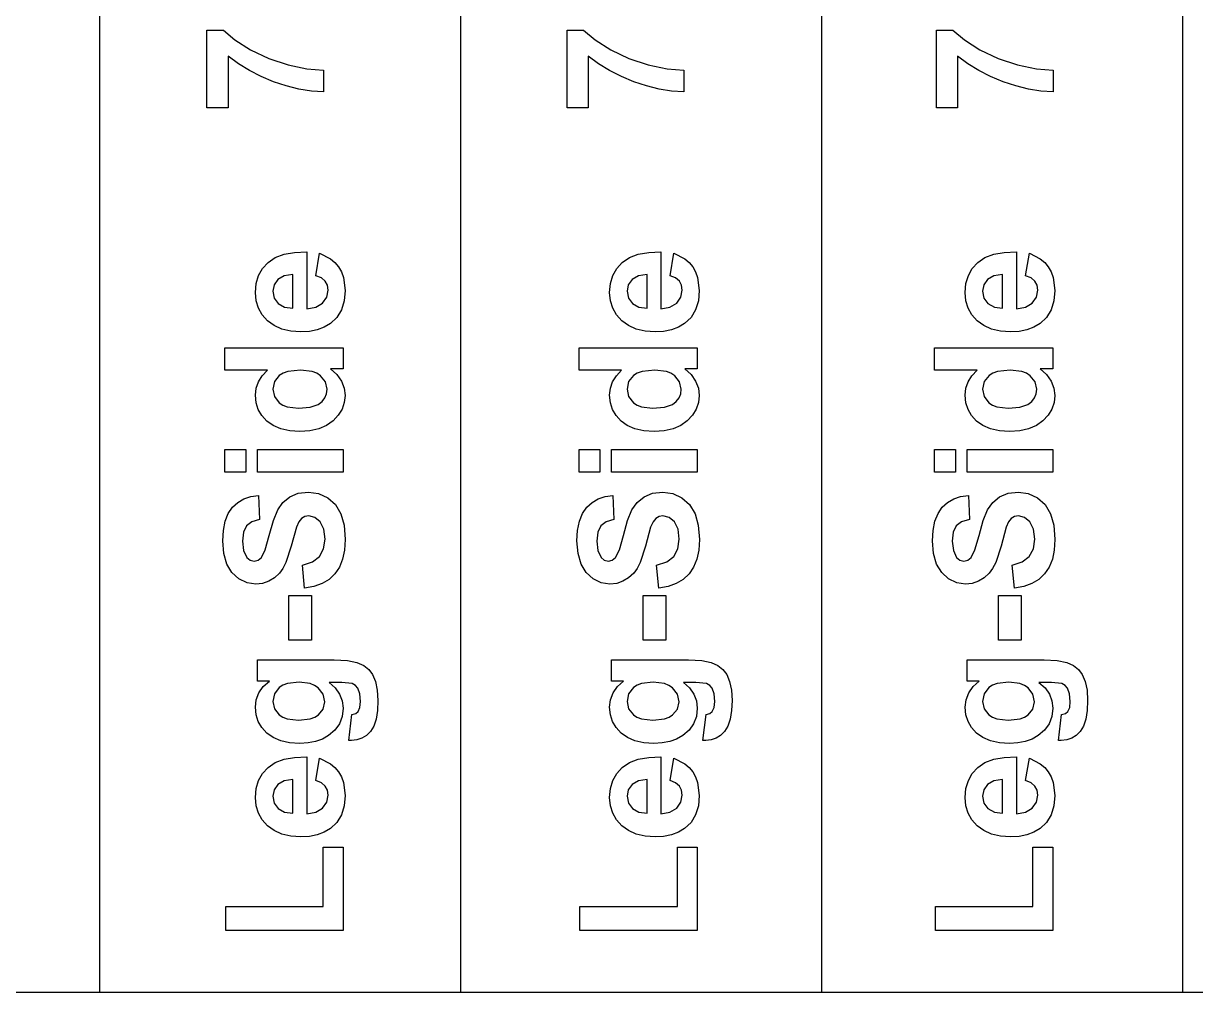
# Model space of a CAD drawing. Header units: metres. Extents: x 298 to 6408, y -126 to 1371.
# Drawn here: x 5023 to 5412.7, y -4.7 to 317.5 of the extents above; entities that cross this region are included whole.
import ezdxf

# ---------------------------------------------------------------- set-up
doc = ezdxf.new("R2010")
doc.units = ezdxf.units.M

msp = doc.modelspace()

# ---------------------------------------------------------------- linework, layer by layer
at = {"layer": '734mm x 120mm'}
for p, q in [((5084.05, 289.43), (5084.05, 315.21)), ((5084.05, 315.21), (5089.52, 315.21)), ((5089.52, 315.21), (5093.35, 311.99)), ((5093.35, 311.99), (5098.54, 308.72)), ((5203.78, 289.43), (5203.78, 315.21)), ((5203.78, 315.21), (5209.25, 315.21)), ((5209.25, 315.21), (5213.08, 311.99)), ((5213.08, 311.99), (5218.27, 308.72)), ((5326.54, 289.43), (5326.54, 315.21)), ((5326.54, 315.21), (5332.01, 315.21)), ((5332.01, 315.21), (5335.84, 311.99)), ((5335.84, 311.99), (5341.03, 308.72)), ((5098.54, 308.72), (5104.6, 305.81)), ((5218.27, 308.72), (5224.33, 305.81)), ((5341.03, 308.72), (5347.09, 305.81)), ((5094.51, 304.05), (5091.05, 306.57)), ((5091.05, 306.57), (5091.05, 289.43)), ((5098.18, 301.79), (5094.51, 304.05)), ((5104.6, 305.81), (5111.03, 303.69)), ((5214.24, 304.05), (5210.78, 306.57)), ((5210.78, 306.57), (5210.78, 289.43)), ((5217.91, 301.79), (5214.24, 304.05)), ((5224.33, 305.81), (5230.76, 303.69)), ((5337, 304.05), (5333.54, 306.57)), ((5333.54, 306.57), (5333.54, 289.43)), ((5340.67, 301.79), (5337, 304.05)), ((5347.09, 305.81), (5353.52, 303.69)), ((5102.08, 299.8), (5098.18, 301.79)), ((5111.03, 303.69), (5117.29, 302.4)), ((5117.29, 302.4), (5122.84, 301.98)), ((5122.84, 301.98), (5122.84, 294.71)), ((5221.81, 299.8), (5217.91, 301.79)), ((5230.76, 303.69), (5237.02, 302.4)), ((5237.02, 302.4), (5242.57, 301.98)), ((5242.57, 301.98), (5242.57, 294.71)), ((5344.57, 299.8), (5340.67, 301.79)), ((5353.52, 303.69), (5359.78, 302.4)), ((5359.78, 302.4), (5365.33, 301.98)), ((5365.33, 301.98), (5365.33, 294.71)), ((5106.21, 298.08), (5102.08, 299.8)), ((5110.43, 296.68), (5106.21, 298.08)), ((5114.61, 295.65), (5110.43, 296.68)), ((5225.94, 298.08), (5221.81, 299.8)), ((5230.16, 296.68), (5225.94, 298.08)), ((5234.34, 295.65), (5230.16, 296.68)), ((5348.7, 298.08), (5344.57, 299.8)), ((5352.92, 296.68), (5348.7, 298.08)), ((5357.1, 295.65), (5352.92, 296.68)), ((5118.75, 294.99), (5114.61, 295.65)), ((5122.84, 294.71), (5118.75, 294.99)), ((5238.48, 294.99), (5234.34, 295.65)), ((5242.57, 294.71), (5238.48, 294.99)), ((5361.24, 294.99), (5357.1, 295.65)), ((5365.33, 294.71), (5361.24, 294.99)), ((5091.05, 289.43), (5084.05, 289.43)), ((5210.78, 289.43), (5203.78, 289.43)), ((5333.54, 289.43), (5326.54, 289.43))]:
    msp.add_line(p, q, dxfattribs=at)
at = {"layer": 'Layer0'}
for p, q in [((5048.32, 729.27), (5048.32, -4.73)), ((5168.32, 729.27), (5168.32, -4.73)), ((5288.32, 729.27), (5288.32, -4.73)), ((5408.32, 729.27), (5408.32, -4.73)), ((5048.32, -4.73), (4928.32, -4.73)), ((5168.32, -4.73), (5048.32, -4.73)), ((5288.32, -4.73), (5168.32, -4.73)), ((5408.32, -4.73), (5288.32, -4.73)), ((5528.32, -4.73), (5408.32, -4.73))]:
    msp.add_line(p, q, dxfattribs=at)
at = {"layer": 'Leg-Side'}
for p, q in [((5102.53, 236), (5104.37, 238)), ((5104.37, 238), (5106.75, 239.6)), ((5106.75, 239.6), (5109.68, 240.72)), ((5109.68, 240.72), (5113.18, 241.36)), ((5113.18, 241.36), (5117.23, 241.52)), ((5117.23, 241.52), (5117.23, 222.63)), ((5120.24, 233.6), (5121.5, 241.12)), ((5121.5, 241.12), (5125.14, 239.25)), ((5125.14, 239.25), (5126.59, 238)), ((5126.59, 238), (5127.79, 236.54)), ((5220.28, 236), (5222.12, 238)), ((5222.12, 238), (5224.5, 239.6)), ((5224.5, 239.6), (5227.43, 240.72)), ((5227.43, 240.72), (5230.93, 241.36)), ((5230.93, 241.36), (5234.98, 241.52)), ((5234.98, 241.52), (5234.98, 222.63)), ((5237.99, 233.6), (5239.25, 241.12)), ((5239.25, 241.12), (5242.89, 239.25)), ((5242.89, 239.25), (5244.34, 238)), ((5244.34, 238), (5245.54, 236.54)), ((5338.47, 236), (5340.31, 238)), ((5340.31, 238), (5342.69, 239.6)), ((5342.69, 239.6), (5345.62, 240.72)), ((5345.62, 240.72), (5349.12, 241.36)), ((5349.12, 241.36), (5353.17, 241.52)), ((5353.17, 241.52), (5353.17, 222.63)), ((5356.18, 233.6), (5357.44, 241.12)), ((5357.44, 241.12), (5361.08, 239.25)), ((5361.08, 239.25), (5362.53, 238)), ((5362.53, 238), (5363.73, 236.54)), ((5101.22, 233.66), (5102.53, 236)), ((5112.62, 234.03), (5109.74, 233.57)), ((5112.62, 222.77), (5112.62, 234.03)), ((5127.79, 236.54), (5128.73, 234.88)), ((5128.73, 234.88), (5129.41, 233.02)), ((5218.97, 233.66), (5220.28, 236)), ((5230.37, 234.03), (5227.49, 233.57)), ((5230.37, 222.77), (5230.37, 234.03)), ((5245.54, 236.54), (5246.48, 234.88)), ((5246.48, 234.88), (5247.16, 233.02)), ((5337.16, 233.66), (5338.47, 236)), ((5348.56, 234.03), (5345.68, 233.57)), ((5348.56, 222.77), (5348.56, 234.03)), ((5363.73, 236.54), (5364.67, 234.88)), ((5364.67, 234.88), (5365.35, 233.02)), ((5100.17, 227.97), (5100.43, 230.98)), ((5100.43, 230.98), (5101.22, 233.66)), ((5106.36, 230.56), (5105.94, 228.43)), ((5107.64, 232.34), (5106.36, 230.56)), ((5109.74, 233.57), (5107.64, 232.34)), ((5122.09, 232.84), (5120.24, 233.6)), ((5123.35, 231.78), (5122.09, 232.84)), ((5124.07, 230.43), (5123.35, 231.78)), ((5124.32, 228.8), (5124.07, 230.43)), ((5129.41, 233.02), (5129.95, 228.72)), ((5217.92, 227.97), (5218.18, 230.98)), ((5218.18, 230.98), (5218.97, 233.66)), ((5224.11, 230.56), (5223.69, 228.43)), ((5225.39, 232.34), (5224.11, 230.56)), ((5227.49, 233.57), (5225.39, 232.34)), ((5239.84, 232.84), (5237.99, 233.6)), ((5241.1, 231.78), (5239.84, 232.84)), ((5241.82, 230.43), (5241.1, 231.78)), ((5242.07, 228.8), (5241.82, 230.43)), ((5247.16, 233.02), (5247.7, 228.72)), ((5336.11, 227.97), (5336.37, 230.98)), ((5336.37, 230.98), (5337.16, 233.66)), ((5342.3, 230.56), (5341.88, 228.43)), ((5343.58, 232.34), (5342.3, 230.56)), ((5345.68, 233.57), (5343.58, 232.34)), ((5358.03, 232.84), (5356.18, 233.6)), ((5359.29, 231.78), (5358.03, 232.84)), ((5360.01, 230.43), (5359.29, 231.78)), ((5360.26, 228.8), (5360.01, 230.43)), ((5365.35, 233.02), (5365.89, 228.72)), ((5100.42, 225.26), (5100.17, 227.97)), ((5105.94, 228.43), (5106.39, 226.17)), ((5106.39, 226.17), (5107.74, 224.35)), ((5122.45, 224.46), (5123.85, 226.41)), ((5123.85, 226.41), (5124.32, 228.8)), ((5129.95, 228.72), (5129.65, 225.25)), ((5218.17, 225.26), (5217.92, 227.97)), ((5223.69, 228.43), (5224.14, 226.17)), ((5224.14, 226.17), (5225.49, 224.35)), ((5240.2, 224.46), (5241.6, 226.41)), ((5241.6, 226.41), (5242.07, 228.8)), ((5247.7, 228.72), (5247.4, 225.25)), ((5336.36, 225.26), (5336.11, 227.97)), ((5341.88, 228.43), (5342.33, 226.17)), ((5342.33, 226.17), (5343.68, 224.35)), ((5358.39, 224.46), (5359.79, 226.41)), ((5359.79, 226.41), (5360.26, 228.8)), ((5365.89, 228.72), (5365.59, 225.25)), ((5101.17, 222.8), (5100.42, 225.26)), ((5102.43, 220.58), (5101.17, 222.8)), ((5107.74, 224.35), (5109.86, 223.15)), ((5109.86, 223.15), (5112.62, 222.77)), ((5117.23, 222.63), (5120.21, 223.13)), ((5120.21, 223.13), (5122.45, 224.46)), ((5128.74, 222.26), (5127.22, 219.75)), ((5129.65, 225.25), (5128.74, 222.26)), ((5218.92, 222.8), (5218.17, 225.26)), ((5220.18, 220.58), (5218.92, 222.8)), ((5225.49, 224.35), (5227.61, 223.15)), ((5227.61, 223.15), (5230.37, 222.77)), ((5234.98, 222.63), (5237.96, 223.13)), ((5237.96, 223.13), (5240.2, 224.46)), ((5246.49, 222.26), (5244.97, 219.75)), ((5247.4, 225.25), (5246.49, 222.26)), ((5337.11, 222.8), (5336.36, 225.26)), ((5338.37, 220.58), (5337.11, 222.8)), ((5343.68, 224.35), (5345.8, 223.15)), ((5345.8, 223.15), (5348.56, 222.77)), ((5353.17, 222.63), (5356.15, 223.13)), ((5356.15, 223.13), (5358.39, 224.46)), ((5364.68, 222.26), (5363.16, 219.75)), ((5365.59, 225.25), (5364.68, 222.26)), ((5104.18, 218.61), (5102.43, 220.58)), ((5106.38, 216.99), (5104.18, 218.61)), ((5127.22, 219.75), (5125.09, 217.72)), ((5221.93, 218.61), (5220.18, 220.58)), ((5224.13, 216.99), (5221.93, 218.61)), ((5244.97, 219.75), (5242.84, 217.72)), ((5340.12, 218.61), (5338.37, 220.58)), ((5342.32, 216.99), (5340.12, 218.61)), ((5363.16, 219.75), (5361.03, 217.72)), ((5108.96, 215.83), (5106.38, 216.99)), ((5111.93, 215.14), (5108.96, 215.83)), ((5115.27, 214.91), (5111.93, 215.14)), ((5118.11, 215.08), (5115.27, 214.91)), ((5120.69, 215.61), (5118.11, 215.08)), ((5123.02, 216.49), (5120.69, 215.61)), ((5125.09, 217.72), (5123.02, 216.49)), ((5226.71, 215.83), (5224.13, 216.99)), ((5229.68, 215.14), (5226.71, 215.83)), ((5233.02, 214.91), (5229.68, 215.14)), ((5235.86, 215.08), (5233.02, 214.91)), ((5238.44, 215.61), (5235.86, 215.08)), ((5240.77, 216.49), (5238.44, 215.61)), ((5242.84, 217.72), (5240.77, 216.49)), ((5344.9, 215.83), (5342.32, 216.99)), ((5347.87, 215.14), (5344.9, 215.83)), ((5351.21, 214.91), (5347.87, 215.14)), ((5354.05, 215.08), (5351.21, 214.91)), ((5356.63, 215.61), (5354.05, 215.08)), ((5358.96, 216.49), (5356.63, 215.61)), ((5361.03, 217.72), (5358.96, 216.49)), ((5089.98, 202.14), (5089.98, 209.67)), ((5089.98, 209.67), (5129.31, 209.67)), ((5129.31, 209.67), (5129.31, 202.67)), ((5207.73, 202.14), (5207.73, 209.67)), ((5207.73, 209.67), (5247.06, 209.67)), ((5247.06, 209.67), (5247.06, 202.67)), ((5325.92, 202.14), (5325.92, 209.67)), ((5325.92, 209.67), (5365.25, 209.67)), ((5365.25, 209.67), (5365.25, 202.67)), ((5129.31, 202.67), (5125.12, 202.67)), ((5125.12, 202.67), (5127.25, 200.77)), ((5247.06, 202.67), (5242.87, 202.67)), ((5242.87, 202.67), (5245, 200.77)), ((5365.25, 202.67), (5361.06, 202.67)), ((5361.06, 202.67), (5363.19, 200.77)), ((5104.14, 202.14), (5089.98, 202.14)), ((5101.16, 198.33), (5102.4, 200.31)), ((5102.4, 200.31), (5104.14, 202.14)), ((5108.1, 200.39), (5106.48, 198.37)), ((5109.35, 201.17), (5108.1, 200.39)), ((5110.95, 201.72), (5109.35, 201.17)), ((5115.17, 202.16), (5110.95, 201.72)), ((5119.02, 201.71), (5115.17, 202.16)), ((5120.54, 201.14), (5119.02, 201.71)), ((5121.78, 200.34), (5120.54, 201.14)), ((5123.44, 198.32), (5121.78, 200.34)), ((5127.25, 200.77), (5128.76, 198.55)), ((5221.89, 202.14), (5207.73, 202.14)), ((5218.91, 198.33), (5220.15, 200.31)), ((5220.15, 200.31), (5221.89, 202.14)), ((5225.85, 200.39), (5224.23, 198.37)), ((5227.1, 201.17), (5225.85, 200.39)), ((5228.7, 201.72), (5227.1, 201.17)), ((5232.92, 202.16), (5228.7, 201.72)), ((5236.77, 201.71), (5232.92, 202.16)), ((5238.29, 201.14), (5236.77, 201.71)), ((5239.53, 200.34), (5238.29, 201.14)), ((5241.19, 198.32), (5239.53, 200.34)), ((5245, 200.77), (5246.51, 198.55)), ((5340.08, 202.14), (5325.92, 202.14)), ((5337.1, 198.33), (5338.34, 200.31)), ((5338.34, 200.31), (5340.08, 202.14)), ((5344.04, 200.39), (5342.42, 198.37)), ((5345.29, 201.17), (5344.04, 200.39)), ((5346.89, 201.72), (5345.29, 201.17)), ((5351.11, 202.16), (5346.89, 201.72)), ((5354.96, 201.71), (5351.11, 202.16)), ((5356.48, 201.14), (5354.96, 201.71)), ((5357.72, 200.34), (5356.48, 201.14)), ((5359.38, 198.32), (5357.72, 200.34)), ((5363.19, 200.77), (5364.7, 198.55)), ((5100.17, 193.87), (5100.42, 196.18)), ((5100.42, 196.18), (5101.16, 198.33)), ((5106.48, 198.37), (5105.94, 195.86)), ((5105.94, 195.86), (5106.47, 193.39)), ((5123.99, 195.91), (5123.44, 198.32)), ((5123.81, 194.37), (5123.99, 195.91)), ((5128.76, 198.55), (5129.65, 196.17)), ((5129.65, 196.17), (5129.95, 193.77)), ((5217.92, 193.87), (5218.17, 196.18)), ((5218.17, 196.18), (5218.91, 198.33)), ((5224.23, 198.37), (5223.69, 195.86)), ((5223.69, 195.86), (5224.22, 193.39)), ((5241.74, 195.91), (5241.19, 198.32)), ((5241.56, 194.37), (5241.74, 195.91)), ((5246.51, 198.55), (5247.4, 196.17)), ((5247.4, 196.17), (5247.7, 193.77)), ((5336.11, 193.87), (5336.36, 196.18)), ((5336.36, 196.18), (5337.1, 198.33)), ((5342.42, 198.37), (5341.88, 195.86)), ((5341.88, 195.86), (5342.41, 193.39)), ((5359.93, 195.91), (5359.38, 198.32)), ((5359.75, 194.37), (5359.93, 195.91)), ((5364.7, 198.55), (5365.59, 196.17)), ((5365.59, 196.17), (5365.89, 193.77)), ((5100.41, 191.38), (5100.17, 193.87)), ((5101.11, 189.12), (5100.41, 191.38)), ((5106.47, 193.39), (5108.07, 191.36)), ((5108.07, 191.36), (5109.27, 190.57)), ((5121.04, 190.81), (5122.33, 191.82)), ((5122.33, 191.82), (5123.26, 193)), ((5123.26, 193), (5123.81, 194.37)), ((5129.7, 191.4), (5128.96, 189.21)), ((5129.95, 193.77), (5129.7, 191.4)), ((5218.16, 191.38), (5217.92, 193.87)), ((5218.86, 189.12), (5218.16, 191.38)), ((5224.22, 193.39), (5225.82, 191.36)), ((5225.82, 191.36), (5227.02, 190.57)), ((5238.79, 190.81), (5240.08, 191.82)), ((5240.08, 191.82), (5241.01, 193)), ((5241.01, 193), (5241.56, 194.37)), ((5247.45, 191.4), (5246.71, 189.21)), ((5247.7, 193.77), (5247.45, 191.4)), ((5336.35, 191.38), (5336.11, 193.87)), ((5337.05, 189.12), (5336.35, 191.38)), ((5342.41, 193.39), (5344.01, 191.36)), ((5344.01, 191.36), (5345.21, 190.57)), ((5356.98, 190.81), (5358.27, 191.82)), ((5358.27, 191.82), (5359.2, 193)), ((5359.2, 193), (5359.75, 194.37)), ((5365.64, 191.4), (5364.9, 189.21)), ((5365.89, 193.77), (5365.64, 191.4)), ((5102.29, 187.08), (5101.11, 189.12)), ((5103.94, 185.26), (5102.29, 187.08)), ((5109.27, 190.57), (5110.73, 190.01)), ((5110.73, 190.01), (5114.44, 189.55)), ((5114.44, 189.55), (5118.37, 189.87)), ((5118.37, 189.87), (5121.04, 190.81)), ((5127.72, 187.19), (5125.99, 185.36)), ((5128.96, 189.21), (5127.72, 187.19)), ((5220.04, 187.08), (5218.86, 189.12)), ((5221.69, 185.26), (5220.04, 187.08)), ((5227.02, 190.57), (5228.48, 190.01)), ((5228.48, 190.01), (5232.19, 189.55)), ((5232.19, 189.55), (5236.12, 189.87)), ((5236.12, 189.87), (5238.79, 190.81)), ((5245.47, 187.19), (5243.74, 185.36)), ((5246.71, 189.21), (5245.47, 187.19)), ((5338.23, 187.08), (5337.05, 189.12)), ((5339.88, 185.26), (5338.23, 187.08)), ((5345.21, 190.57), (5346.67, 190.01)), ((5346.67, 190.01), (5350.38, 189.55)), ((5350.38, 189.55), (5354.31, 189.87)), ((5354.31, 189.87), (5356.98, 190.81)), ((5363.66, 187.19), (5361.93, 185.36)), ((5364.9, 189.21), (5363.66, 187.19)), ((5106.04, 183.77), (5103.94, 185.26)), ((5108.58, 182.71), (5106.04, 183.77)), ((5123.82, 183.82), (5121.25, 182.73)), ((5125.99, 185.36), (5123.82, 183.82)), ((5223.79, 183.77), (5221.69, 185.26)), ((5226.33, 182.71), (5223.79, 183.77)), ((5241.57, 183.82), (5239, 182.73)), ((5243.74, 185.36), (5241.57, 183.82)), ((5341.98, 183.77), (5339.88, 185.26)), ((5344.52, 182.71), (5341.98, 183.77)), ((5359.76, 183.82), (5357.19, 182.73)), ((5361.93, 185.36), (5359.76, 183.82)), ((5111.55, 182.07), (5108.58, 182.71)), ((5114.95, 181.85), (5111.55, 182.07)), ((5118.3, 182.07), (5114.95, 181.85)), ((5121.25, 182.73), (5118.3, 182.07)), ((5229.3, 182.07), (5226.33, 182.71)), ((5232.7, 181.85), (5229.3, 182.07)), ((5236.05, 182.07), (5232.7, 181.85)), ((5239, 182.73), (5236.05, 182.07)), ((5347.49, 182.07), (5344.52, 182.71)), ((5350.89, 181.85), (5347.49, 182.07)), ((5354.24, 182.07), (5350.89, 181.85)), ((5357.19, 182.73), (5354.24, 182.07)), ((5089.98, 168.28), (5089.98, 175.82)), ((5089.98, 175.82), (5096.95, 175.82)), ((5096.95, 175.82), (5096.95, 168.28)), ((5100.81, 168.28), (5100.81, 175.82)), ((5100.81, 175.82), (5129.31, 175.82)), ((5129.31, 175.82), (5129.31, 168.28)), ((5207.73, 168.28), (5207.73, 175.82)), ((5207.73, 175.82), (5214.7, 175.82)), ((5214.7, 175.82), (5214.7, 168.28)), ((5218.56, 168.28), (5218.56, 175.82)), ((5218.56, 175.82), (5247.06, 175.82)), ((5247.06, 175.82), (5247.06, 168.28)), ((5325.92, 168.28), (5325.92, 175.82)), ((5325.92, 175.82), (5332.89, 175.82)), ((5332.89, 175.82), (5332.89, 168.28)), ((5336.75, 168.28), (5336.75, 175.82)), ((5336.75, 175.82), (5365.25, 175.82)), ((5365.25, 175.82), (5365.25, 168.28)), ((5096.95, 168.28), (5089.98, 168.28)), ((5129.31, 168.28), (5100.81, 168.28)), ((5214.7, 168.28), (5207.73, 168.28)), ((5247.06, 168.28), (5218.56, 168.28)), ((5332.89, 168.28), (5325.92, 168.28)), ((5365.25, 168.28), (5336.75, 168.28)), ((5096.34, 159.45), (5098.64, 160.21)), ((5098.64, 160.21), (5101.22, 160.53)), ((5101.22, 160.53), (5101.57, 152.59)), ((5109.32, 158.21), (5111.59, 160.08)), ((5111.59, 160.08), (5114.42, 161.26)), ((5114.42, 161.26), (5117.85, 161.65)), ((5117.85, 161.65), (5121.12, 161.18)), ((5121.12, 161.18), (5124.18, 159.78)), ((5124.18, 159.78), (5126.75, 157.51)), ((5214.09, 159.45), (5216.39, 160.21)), ((5216.39, 160.21), (5218.97, 160.53)), ((5218.97, 160.53), (5219.32, 152.59)), ((5227.07, 158.21), (5229.34, 160.08)), ((5229.34, 160.08), (5232.17, 161.26)), ((5232.17, 161.26), (5235.6, 161.65)), ((5235.6, 161.65), (5238.87, 161.18)), ((5238.87, 161.18), (5241.93, 159.78)), ((5241.93, 159.78), (5244.5, 157.51)), ((5332.28, 159.45), (5334.58, 160.21)), ((5334.58, 160.21), (5337.16, 160.53)), ((5337.16, 160.53), (5337.51, 152.59)), ((5345.26, 158.21), (5347.53, 160.08)), ((5347.53, 160.08), (5350.36, 161.26)), ((5350.36, 161.26), (5353.79, 161.65)), ((5353.79, 161.65), (5357.06, 161.18)), ((5357.06, 161.18), (5360.12, 159.78)), ((5360.12, 159.78), (5362.69, 157.51)), ((5091.13, 154.5), (5092.55, 156.6)), ((5092.55, 156.6), (5094.31, 158.25)), ((5094.31, 158.25), (5096.34, 159.45)), ((5107.59, 155.74), (5109.32, 158.21)), ((5126.75, 157.51), (5128.57, 154.46)), ((5208.88, 154.5), (5210.3, 156.6)), ((5210.3, 156.6), (5212.06, 158.25)), ((5212.06, 158.25), (5214.09, 159.45)), ((5225.34, 155.74), (5227.07, 158.21)), ((5244.5, 157.51), (5246.32, 154.46)), ((5327.07, 154.5), (5328.49, 156.6)), ((5328.49, 156.6), (5330.25, 158.25)), ((5330.25, 158.25), (5332.28, 159.45)), ((5343.53, 155.74), (5345.26, 158.21)), ((5362.69, 157.51), (5364.51, 154.46)), ((5090.12, 151.94), (5091.13, 154.5)), ((5101.57, 152.59), (5098.96, 151.78)), ((5104.76, 147.17), (5106.15, 152.21)), ((5106.15, 152.21), (5107.59, 155.74)), ((5115.5, 152.89), (5114.59, 151.77)), ((5116.59, 153.51), (5115.5, 152.89)), ((5117.88, 153.71), (5116.59, 153.51)), ((5119.91, 153.23), (5117.88, 153.71)), ((5121.67, 151.77), (5119.91, 153.23)), ((5128.57, 154.46), (5129.64, 150.61)), ((5207.87, 151.94), (5208.88, 154.5)), ((5219.32, 152.59), (5216.71, 151.78)), ((5222.51, 147.17), (5223.9, 152.21)), ((5223.9, 152.21), (5225.34, 155.74)), ((5233.25, 152.89), (5232.34, 151.77)), ((5234.34, 153.51), (5233.25, 152.89)), ((5235.63, 153.71), (5234.34, 153.51)), ((5237.66, 153.23), (5235.63, 153.71)), ((5239.42, 151.77), (5237.66, 153.23)), ((5246.32, 154.46), (5247.39, 150.61)), ((5326.06, 151.94), (5327.07, 154.5)), ((5337.51, 152.59), (5334.9, 151.78)), ((5340.7, 147.17), (5342.09, 152.21)), ((5342.09, 152.21), (5343.53, 155.74)), ((5351.44, 152.89), (5350.53, 151.77)), ((5352.53, 153.51), (5351.44, 152.89)), ((5353.82, 153.71), (5352.53, 153.51)), ((5355.85, 153.23), (5353.82, 153.71)), ((5357.61, 151.77), (5355.85, 153.23)), ((5364.51, 154.46), (5365.58, 150.61)), ((5089.31, 145.45), (5089.51, 148.92)), ((5089.51, 148.92), (5090.12, 151.94)), ((5096.21, 148.3), (5095.88, 145.37)), ((5097.21, 150.4), (5096.21, 148.3)), ((5098.96, 151.78), (5097.21, 150.4)), ((5113.8, 150.04), (5112.08, 143.68)), ((5114.59, 151.77), (5113.8, 150.04)), ((5122.89, 149.35), (5121.67, 151.77)), ((5123.3, 145.99), (5122.89, 149.35)), ((5129.64, 150.61), (5130, 145.91)), ((5207.06, 145.45), (5207.26, 148.92)), ((5207.26, 148.92), (5207.87, 151.94)), ((5213.96, 148.3), (5213.63, 145.37)), ((5214.96, 150.4), (5213.96, 148.3)), ((5216.71, 151.78), (5214.96, 150.4)), ((5231.55, 150.04), (5229.83, 143.68)), ((5232.34, 151.77), (5231.55, 150.04)), ((5240.64, 149.35), (5239.42, 151.77)), ((5241.05, 145.99), (5240.64, 149.35)), ((5247.39, 150.61), (5247.75, 145.91)), ((5325.25, 145.45), (5325.45, 148.92)), ((5325.45, 148.92), (5326.06, 151.94)), ((5332.15, 148.3), (5331.82, 145.37)), ((5333.15, 150.4), (5332.15, 148.3)), ((5334.9, 151.78), (5333.15, 150.4)), ((5349.74, 150.04), (5348.02, 143.68)), ((5350.53, 151.77), (5349.74, 150.04)), ((5358.83, 149.35), (5357.61, 151.77)), ((5359.24, 145.99), (5358.83, 149.35)), ((5365.58, 150.61), (5365.94, 145.91)), ((5089.65, 141.25), (5089.31, 145.45)), ((5095.88, 145.37), (5096.23, 142.28)), ((5103.42, 142.44), (5104.76, 147.17)), ((5122.84, 142.74), (5123.3, 145.99)), ((5130, 145.91), (5129.79, 142.39)), ((5207.4, 141.25), (5207.06, 145.45)), ((5213.63, 145.37), (5213.98, 142.28)), ((5221.17, 142.44), (5222.51, 147.17)), ((5240.59, 142.74), (5241.05, 145.99)), ((5247.75, 145.91), (5247.54, 142.39)), ((5325.59, 141.25), (5325.25, 145.45)), ((5331.82, 145.37), (5332.17, 142.28)), ((5339.36, 142.44), (5340.7, 147.17)), ((5358.78, 142.74), (5359.24, 145.99)), ((5365.94, 145.91), (5365.73, 142.39)), ((5090.67, 137.71), (5089.65, 141.25)), ((5096.23, 142.28), (5097.3, 139.95)), ((5102.13, 139.87), (5103.42, 142.44)), ((5112.08, 143.68), (5110.32, 138.25)), ((5121.47, 140.23), (5122.84, 142.74)), ((5129.79, 142.39), (5129.14, 139.31)), ((5208.42, 137.71), (5207.4, 141.25)), ((5213.98, 142.28), (5215.05, 139.95)), ((5219.88, 139.87), (5221.17, 142.44)), ((5229.83, 143.68), (5228.07, 138.25)), ((5239.22, 140.23), (5240.59, 142.74)), ((5247.54, 142.39), (5246.89, 139.31)), ((5326.61, 137.71), (5325.59, 141.25)), ((5332.17, 142.28), (5333.24, 139.95)), ((5338.07, 139.87), (5339.36, 142.44)), ((5348.02, 143.68), (5346.26, 138.25)), ((5357.41, 140.23), (5358.78, 142.74)), ((5365.73, 142.39), (5365.08, 139.31)), ((5092.35, 134.88), (5090.67, 137.71)), ((5097.3, 139.95), (5098.37, 139)), ((5098.37, 139), (5099.74, 138.69)), ((5099.74, 138.69), (5101.04, 138.98)), ((5101.04, 138.98), (5102.13, 139.87)), ((5110.32, 138.25), (5109.3, 136.24)), ((5115.76, 137.4), (5119.13, 138.46)), ((5116.51, 129.67), (5115.76, 137.4)), ((5119.13, 138.46), (5121.47, 140.23)), ((5128.06, 136.66), (5126.56, 134.45)), ((5129.14, 139.31), (5128.06, 136.66)), ((5210.1, 134.88), (5208.42, 137.71)), ((5215.05, 139.95), (5216.12, 139)), ((5216.12, 139), (5217.49, 138.69)), ((5217.49, 138.69), (5218.79, 138.98)), ((5218.79, 138.98), (5219.88, 139.87)), ((5228.07, 138.25), (5227.05, 136.24)), ((5233.51, 137.4), (5236.88, 138.46)), ((5234.26, 129.67), (5233.51, 137.4)), ((5236.88, 138.46), (5239.22, 140.23)), ((5245.81, 136.66), (5244.31, 134.45)), ((5246.89, 139.31), (5245.81, 136.66)), ((5328.29, 134.88), (5326.61, 137.71)), ((5333.24, 139.95), (5334.31, 139)), ((5334.31, 139), (5335.68, 138.69)), ((5335.68, 138.69), (5336.98, 138.98)), ((5336.98, 138.98), (5338.07, 139.87)), ((5346.26, 138.25), (5345.24, 136.24)), ((5351.7, 137.4), (5355.07, 138.46)), ((5352.45, 129.67), (5351.7, 137.4)), ((5355.07, 138.46), (5357.41, 140.23)), ((5364, 136.66), (5362.5, 134.45)), ((5365.08, 139.31), (5364, 136.66)), ((5094.66, 132.8), (5092.35, 134.88)), ((5097.37, 131.52), (5094.66, 132.8)), ((5106.48, 133.13), (5104.59, 132)), ((5108.19, 134.72), (5106.48, 133.13)), ((5109.3, 136.24), (5108.19, 134.72)), ((5124.63, 132.65), (5122.32, 131.26)), ((5126.56, 134.45), (5124.63, 132.65)), ((5212.41, 132.8), (5210.1, 134.88)), ((5215.12, 131.52), (5212.41, 132.8)), ((5224.23, 133.13), (5222.34, 132)), ((5225.94, 134.72), (5224.23, 133.13)), ((5227.05, 136.24), (5225.94, 134.72)), ((5242.38, 132.65), (5240.07, 131.26)), ((5244.31, 134.45), (5242.38, 132.65)), ((5330.6, 132.8), (5328.29, 134.88)), ((5333.31, 131.52), (5330.6, 132.8)), ((5342.42, 133.13), (5340.53, 132)), ((5344.13, 134.72), (5342.42, 133.13)), ((5345.24, 136.24), (5344.13, 134.72)), ((5360.57, 132.65), (5358.26, 131.26)), ((5362.5, 134.45), (5360.57, 132.65)), ((5100.28, 131.1), (5097.37, 131.52)), ((5102.52, 131.32), (5100.28, 131.1)), ((5104.59, 132), (5102.52, 131.32)), ((5119.61, 130.26), (5116.51, 129.67)), ((5122.32, 131.26), (5119.61, 130.26)), ((5218.03, 131.1), (5215.12, 131.52)), ((5220.27, 131.32), (5218.03, 131.1)), ((5222.34, 132), (5220.27, 131.32)), ((5237.36, 130.26), (5234.26, 129.67)), ((5240.07, 131.26), (5237.36, 130.26)), ((5336.22, 131.1), (5333.31, 131.52)), ((5338.46, 131.32), (5336.22, 131.1)), ((5340.53, 132), (5338.46, 131.32)), ((5355.55, 130.26), (5352.45, 129.67)), ((5358.26, 131.26), (5355.55, 130.26)), ((5111.28, 112.48), (5111.28, 127.29)), ((5111.28, 127.29), (5118.82, 127.29)), ((5118.82, 127.29), (5118.82, 112.48)), ((5229.03, 112.48), (5229.03, 127.29)), ((5229.03, 127.29), (5236.57, 127.29)), ((5236.57, 127.29), (5236.57, 112.48)), ((5347.22, 112.48), (5347.22, 127.29)), ((5347.22, 127.29), (5354.76, 127.29)), ((5354.76, 127.29), (5354.76, 112.48)), ((5118.82, 112.48), (5111.28, 112.48)), ((5236.57, 112.48), (5229.03, 112.48)), ((5354.76, 112.48), (5347.22, 112.48)), ((5100.81, 98.82), (5100.81, 105.88)), ((5100.81, 105.88), (5126.38, 105.88)), ((5126.38, 105.88), (5130.79, 105.67)), ((5130.79, 105.67), (5133.92, 105.05)), ((5218.56, 98.82), (5218.56, 105.88)), ((5218.56, 105.88), (5244.13, 105.88)), ((5244.13, 105.88), (5248.54, 105.67)), ((5248.54, 105.67), (5251.67, 105.05)), ((5336.75, 98.82), (5336.75, 105.88)), ((5336.75, 105.88), (5362.32, 105.88)), ((5362.32, 105.88), (5366.73, 105.67)), ((5366.73, 105.67), (5369.86, 105.05)), ((5133.92, 105.05), (5136.15, 104.05)), ((5136.15, 104.05), (5137.84, 102.71)), ((5137.84, 102.71), (5139.1, 100.96)), ((5251.67, 105.05), (5253.9, 104.05)), ((5253.9, 104.05), (5255.59, 102.71)), ((5255.59, 102.71), (5256.85, 100.96)), ((5369.86, 105.05), (5372.09, 104.05)), ((5372.09, 104.05), (5373.78, 102.71)), ((5373.78, 102.71), (5375.04, 100.96)), ((5104.81, 98.82), (5100.81, 98.82)), ((5102.78, 96.99), (5104.81, 98.82)), ((5109.3, 97.45), (5108.08, 96.65)), ((5110.8, 98.02), (5109.3, 97.45)), ((5114.66, 98.47), (5110.8, 98.02)), ((5118.38, 98), (5114.66, 98.47)), ((5119.85, 97.4), (5118.38, 98)), ((5128.85, 98.34), (5124.69, 98.34)), ((5124.69, 98.34), (5126.71, 96.54)), ((5132.31, 97.99), (5128.85, 98.34)), ((5133.44, 97.36), (5132.31, 97.99)), ((5139.1, 100.96), (5140.06, 98.7)), ((5140.06, 98.7), (5140.67, 95.86)), ((5222.56, 98.82), (5218.56, 98.82)), ((5220.53, 96.99), (5222.56, 98.82)), ((5227.05, 97.45), (5225.83, 96.65)), ((5228.55, 98.02), (5227.05, 97.45)), ((5232.41, 98.47), (5228.55, 98.02)), ((5236.13, 98), (5232.41, 98.47)), ((5237.6, 97.4), (5236.13, 98)), ((5246.6, 98.34), (5242.44, 98.34)), ((5242.44, 98.34), (5244.46, 96.54)), ((5250.06, 97.99), (5246.6, 98.34)), ((5251.19, 97.36), (5250.06, 97.99)), ((5256.85, 100.96), (5257.81, 98.7)), ((5257.81, 98.7), (5258.42, 95.86)), ((5340.75, 98.82), (5336.75, 98.82)), ((5338.72, 96.99), (5340.75, 98.82)), ((5345.24, 97.45), (5344.02, 96.65)), ((5346.74, 98.02), (5345.24, 97.45)), ((5350.6, 98.47), (5346.74, 98.02)), ((5354.32, 98), (5350.6, 98.47)), ((5355.79, 97.4), (5354.32, 98)), ((5364.79, 98.34), (5360.63, 98.34)), ((5360.63, 98.34), (5362.65, 96.54)), ((5368.25, 97.99), (5364.79, 98.34)), ((5369.38, 97.36), (5368.25, 97.99)), ((5375.04, 100.96), (5376, 98.7)), ((5376, 98.7), (5376.61, 95.86)), ((5100.46, 92.63), (5101.33, 94.93)), ((5101.33, 94.93), (5102.78, 96.99)), ((5106.48, 94.58), (5105.94, 92.04)), ((5108.08, 96.65), (5106.48, 94.58)), ((5121.06, 96.57), (5119.85, 97.4)), ((5122.68, 94.45), (5121.06, 96.57)), ((5123.22, 91.9), (5122.68, 94.45)), ((5126.71, 96.54), (5128.15, 94.52)), ((5128.15, 94.52), (5129.02, 92.27)), ((5134.21, 96.49), (5133.44, 97.36)), ((5134.88, 94.64), (5134.21, 96.49)), ((5135.1, 92.06), (5134.88, 94.64)), ((5140.67, 95.86), (5140.87, 92.36)), ((5218.21, 92.63), (5219.08, 94.93)), ((5219.08, 94.93), (5220.53, 96.99)), ((5224.23, 94.58), (5223.69, 92.04)), ((5225.83, 96.65), (5224.23, 94.58)), ((5238.81, 96.57), (5237.6, 97.4)), ((5240.43, 94.45), (5238.81, 96.57)), ((5240.97, 91.9), (5240.43, 94.45)), ((5244.46, 96.54), (5245.9, 94.52)), ((5245.9, 94.52), (5246.77, 92.27)), ((5251.96, 96.49), (5251.19, 97.36)), ((5252.63, 94.64), (5251.96, 96.49)), ((5252.85, 92.06), (5252.63, 94.64)), ((5258.42, 95.86), (5258.62, 92.36)), ((5336.4, 92.63), (5337.27, 94.93)), ((5337.27, 94.93), (5338.72, 96.99)), ((5342.42, 94.58), (5341.88, 92.04)), ((5344.02, 96.65), (5342.42, 94.58)), ((5357, 96.57), (5355.79, 97.4)), ((5358.62, 94.45), (5357, 96.57)), ((5359.16, 91.9), (5358.62, 94.45)), ((5362.65, 96.54), (5364.09, 94.52)), ((5364.09, 94.52), (5364.96, 92.27)), ((5370.15, 96.49), (5369.38, 97.36)), ((5370.82, 94.64), (5370.15, 96.49)), ((5371.04, 92.06), (5370.82, 94.64)), ((5376.61, 95.86), (5376.81, 92.36)), ((5100.17, 90.1), (5100.46, 92.63)), ((5100.41, 87.65), (5100.17, 90.1)), ((5105.94, 92.04), (5106.47, 89.56)), ((5122.69, 89.53), (5123.22, 91.9)), ((5129.31, 89.81), (5129, 87.09)), ((5129.02, 92.27), (5129.31, 89.81)), ((5134.3, 88.68), (5134.9, 90.06)), ((5134.9, 90.06), (5135.1, 92.06)), ((5140.87, 92.36), (5140.71, 89)), ((5217.92, 90.1), (5218.21, 92.63)), ((5218.16, 87.65), (5217.92, 90.1)), ((5223.69, 92.04), (5224.22, 89.56)), ((5240.44, 89.53), (5240.97, 91.9)), ((5247.06, 89.81), (5246.75, 87.09)), ((5246.77, 92.27), (5247.06, 89.81)), ((5252.05, 88.68), (5252.65, 90.06)), ((5252.65, 90.06), (5252.85, 92.06)), ((5258.62, 92.36), (5258.46, 89)), ((5336.11, 90.1), (5336.4, 92.63)), ((5336.35, 87.65), (5336.11, 90.1)), ((5341.88, 92.04), (5342.41, 89.56)), ((5358.63, 89.53), (5359.16, 91.9)), ((5365.25, 89.81), (5364.94, 87.09)), ((5364.96, 92.27), (5365.25, 89.81)), ((5370.24, 88.68), (5370.84, 90.06)), ((5370.84, 90.06), (5371.04, 92.06)), ((5376.81, 92.36), (5376.65, 89)), ((5101.12, 85.4), (5100.41, 87.65)), ((5106.47, 89.56), (5108.04, 87.57)), ((5108.04, 87.57), (5109.24, 86.8)), ((5109.24, 86.8), (5110.7, 86.25)), ((5110.7, 86.25), (5114.47, 85.81)), ((5114.47, 85.81), (5118.4, 86.25)), ((5118.4, 86.25), (5119.9, 86.8)), ((5119.9, 86.8), (5121.11, 87.57)), ((5121.11, 87.57), (5122.69, 89.53)), ((5129, 87.09), (5128.09, 84.66)), ((5131.18, 79.08), (5132.23, 87.69)), ((5132.23, 87.69), (5133.5, 88.04)), ((5133.5, 88.04), (5134.3, 88.68)), ((5140.25, 86.17), (5139.47, 83.86)), ((5140.71, 89), (5140.25, 86.17)), ((5218.87, 85.4), (5218.16, 87.65)), ((5224.22, 89.56), (5225.79, 87.57)), ((5225.79, 87.57), (5226.99, 86.8)), ((5226.99, 86.8), (5228.45, 86.25)), ((5228.45, 86.25), (5232.22, 85.81)), ((5232.22, 85.81), (5236.15, 86.25)), ((5236.15, 86.25), (5237.65, 86.8)), ((5237.65, 86.8), (5238.86, 87.57)), ((5238.86, 87.57), (5240.44, 89.53)), ((5246.75, 87.09), (5245.84, 84.66)), ((5248.93, 79.08), (5249.98, 87.69)), ((5249.98, 87.69), (5251.25, 88.04)), ((5251.25, 88.04), (5252.05, 88.68)), ((5258, 86.17), (5257.22, 83.86)), ((5258.46, 89), (5258, 86.17)), ((5337.06, 85.4), (5336.35, 87.65)), ((5342.41, 89.56), (5343.98, 87.57)), ((5343.98, 87.57), (5345.18, 86.8)), ((5345.18, 86.8), (5346.64, 86.25)), ((5346.64, 86.25), (5350.41, 85.81)), ((5350.41, 85.81), (5354.34, 86.25)), ((5354.34, 86.25), (5355.84, 86.8)), ((5355.84, 86.8), (5357.05, 87.57)), ((5357.05, 87.57), (5358.63, 89.53)), ((5364.94, 87.09), (5364.03, 84.66)), ((5367.12, 79.08), (5368.17, 87.69)), ((5368.17, 87.69), (5369.44, 88.04)), ((5369.44, 88.04), (5370.24, 88.68)), ((5376.19, 86.17), (5375.41, 83.86)), ((5376.65, 89), (5376.19, 86.17)), ((5102.3, 83.36), (5101.12, 85.4)), ((5103.95, 81.53), (5102.3, 83.36)), ((5126.57, 82.54), (5124.45, 80.71)), ((5128.09, 84.66), (5126.57, 82.54)), ((5138.39, 82.08), (5137.06, 80.76)), ((5139.47, 83.86), (5138.39, 82.08)), ((5220.05, 83.36), (5218.87, 85.4)), ((5221.7, 81.53), (5220.05, 83.36)), ((5244.32, 82.54), (5242.2, 80.71)), ((5245.84, 84.66), (5244.32, 82.54)), ((5256.14, 82.08), (5254.81, 80.76)), ((5257.22, 83.86), (5256.14, 82.08)), ((5338.24, 83.36), (5337.06, 85.4)), ((5339.89, 81.53), (5338.24, 83.36)), ((5362.51, 82.54), (5360.39, 80.71)), ((5364.03, 84.66), (5362.51, 82.54)), ((5374.33, 82.08), (5373, 80.76)), ((5375.41, 83.86), (5374.33, 82.08)), ((5106.06, 80.02), (5103.95, 81.53)), ((5108.58, 78.95), (5106.06, 80.02)), ((5111.53, 78.3), (5108.58, 78.95)), ((5114.9, 78.08), (5111.53, 78.3)), ((5117.64, 78.25), (5114.9, 78.08)), ((5120.14, 78.74), (5117.64, 78.25)), ((5122.41, 79.56), (5120.14, 78.74)), ((5124.45, 80.71), (5122.41, 79.56)), ((5132.1, 79.05), (5131.18, 79.08)), ((5133.92, 79.24), (5132.1, 79.05)), ((5135.57, 79.81), (5133.92, 79.24)), ((5137.06, 80.76), (5135.57, 79.81)), ((5223.81, 80.02), (5221.7, 81.53)), ((5226.33, 78.95), (5223.81, 80.02)), ((5229.28, 78.3), (5226.33, 78.95)), ((5232.65, 78.08), (5229.28, 78.3)), ((5235.39, 78.25), (5232.65, 78.08)), ((5237.89, 78.74), (5235.39, 78.25)), ((5240.16, 79.56), (5237.89, 78.74)), ((5242.2, 80.71), (5240.16, 79.56)), ((5249.85, 79.05), (5248.93, 79.08)), ((5251.67, 79.24), (5249.85, 79.05)), ((5253.32, 79.81), (5251.67, 79.24)), ((5254.81, 80.76), (5253.32, 79.81)), ((5342, 80.02), (5339.89, 81.53)), ((5344.52, 78.95), (5342, 80.02)), ((5347.47, 78.3), (5344.52, 78.95)), ((5350.84, 78.08), (5347.47, 78.3)), ((5353.58, 78.25), (5350.84, 78.08)), ((5356.08, 78.74), (5353.58, 78.25)), ((5358.35, 79.56), (5356.08, 78.74)), ((5360.39, 80.71), (5358.35, 79.56)), ((5368.04, 79.05), (5367.12, 79.08)), ((5369.86, 79.24), (5368.04, 79.05)), ((5371.51, 79.81), (5369.86, 79.24)), ((5373, 80.76), (5371.51, 79.81)), ((5104.37, 70.12), (5106.75, 71.72)), ((5106.75, 71.72), (5109.68, 72.83)), ((5109.68, 72.83), (5113.18, 73.47)), ((5113.18, 73.47), (5117.23, 73.63)), ((5117.23, 73.63), (5117.23, 54.74)), ((5120.24, 65.72), (5121.5, 73.23)), ((5121.5, 73.23), (5125.14, 71.36)), ((5125.14, 71.36), (5126.59, 70.11)), ((5222.12, 70.12), (5224.5, 71.72)), ((5224.5, 71.72), (5227.43, 72.83)), ((5227.43, 72.83), (5230.93, 73.47)), ((5230.93, 73.47), (5234.98, 73.63)), ((5234.98, 73.63), (5234.98, 54.74)), ((5237.99, 65.72), (5239.25, 73.23)), ((5239.25, 73.23), (5242.89, 71.36)), ((5242.89, 71.36), (5244.34, 70.11)), ((5340.31, 70.12), (5342.69, 71.72)), ((5342.69, 71.72), (5345.62, 72.83)), ((5345.62, 72.83), (5349.12, 73.47)), ((5349.12, 73.47), (5353.17, 73.63)), ((5353.17, 73.63), (5353.17, 54.74)), ((5356.18, 65.72), (5357.44, 73.23)), ((5357.44, 73.23), (5361.08, 71.36)), ((5361.08, 71.36), (5362.53, 70.11)), ((5101.22, 65.77), (5102.53, 68.11)), ((5102.53, 68.11), (5104.37, 70.12)), ((5126.59, 70.11), (5127.79, 68.66)), ((5127.79, 68.66), (5128.73, 66.99)), ((5128.73, 66.99), (5129.41, 65.14)), ((5218.97, 65.77), (5220.28, 68.11)), ((5220.28, 68.11), (5222.12, 70.12)), ((5244.34, 70.11), (5245.54, 68.66)), ((5245.54, 68.66), (5246.48, 66.99)), ((5246.48, 66.99), (5247.16, 65.14)), ((5337.16, 65.77), (5338.47, 68.11)), ((5338.47, 68.11), (5340.31, 70.12)), ((5362.53, 70.11), (5363.73, 68.66)), ((5363.73, 68.66), (5364.67, 66.99)), ((5364.67, 66.99), (5365.35, 65.14)), ((5100.17, 60.08), (5100.43, 63.1)), ((5100.43, 63.1), (5101.22, 65.77)), ((5106.36, 62.67), (5105.94, 60.54)), ((5107.64, 64.46), (5106.36, 62.67)), ((5109.74, 65.68), (5107.64, 64.46)), ((5112.62, 66.15), (5109.74, 65.68)), ((5112.62, 54.88), (5112.62, 66.15)), ((5122.09, 64.95), (5120.24, 65.72)), ((5123.35, 63.89), (5122.09, 64.95)), ((5124.07, 62.55), (5123.35, 63.89)), ((5124.32, 60.92), (5124.07, 62.55)), ((5129.41, 65.14), (5129.95, 60.83)), ((5217.92, 60.08), (5218.18, 63.1)), ((5218.18, 63.1), (5218.97, 65.77)), ((5224.11, 62.67), (5223.69, 60.54)), ((5225.39, 64.46), (5224.11, 62.67)), ((5227.49, 65.68), (5225.39, 64.46)), ((5230.37, 66.15), (5227.49, 65.68)), ((5230.37, 54.88), (5230.37, 66.15)), ((5239.84, 64.95), (5237.99, 65.72)), ((5241.1, 63.89), (5239.84, 64.95)), ((5241.82, 62.55), (5241.1, 63.89)), ((5242.07, 60.92), (5241.82, 62.55)), ((5247.16, 65.14), (5247.7, 60.83)), ((5336.11, 60.08), (5336.37, 63.1)), ((5336.37, 63.1), (5337.16, 65.77)), ((5342.3, 62.67), (5341.88, 60.54)), ((5343.58, 64.46), (5342.3, 62.67)), ((5345.68, 65.68), (5343.58, 64.46)), ((5348.56, 66.15), (5345.68, 65.68)), ((5348.56, 54.88), (5348.56, 66.15)), ((5358.03, 64.95), (5356.18, 65.72)), ((5359.29, 63.89), (5358.03, 64.95)), ((5360.01, 62.55), (5359.29, 63.89)), ((5360.26, 60.92), (5360.01, 62.55)), ((5365.35, 65.14), (5365.89, 60.83)), ((5100.42, 57.38), (5100.17, 60.08)), ((5105.94, 60.54), (5106.39, 58.29)), ((5122.45, 56.57), (5123.85, 58.53)), ((5123.85, 58.53), (5124.32, 60.92)), ((5129.95, 60.83), (5129.65, 57.36)), ((5218.17, 57.38), (5217.92, 60.08)), ((5223.69, 60.54), (5224.14, 58.29)), ((5240.2, 56.57), (5241.6, 58.53)), ((5241.6, 58.53), (5242.07, 60.92)), ((5247.7, 60.83), (5247.4, 57.36)), ((5336.36, 57.38), (5336.11, 60.08)), ((5341.88, 60.54), (5342.33, 58.29)), ((5358.39, 56.57), (5359.79, 58.53)), ((5359.79, 58.53), (5360.26, 60.92)), ((5365.89, 60.83), (5365.59, 57.36)), ((5101.17, 54.91), (5100.42, 57.38)), ((5102.43, 52.69), (5101.17, 54.91)), ((5106.39, 58.29), (5107.74, 56.46)), ((5107.74, 56.46), (5109.86, 55.26)), ((5109.86, 55.26), (5112.62, 54.88)), ((5117.23, 54.74), (5120.21, 55.24)), ((5120.21, 55.24), (5122.45, 56.57)), ((5129.65, 57.36), (5128.74, 54.37)), ((5218.92, 54.91), (5218.17, 57.38)), ((5220.18, 52.69), (5218.92, 54.91)), ((5224.14, 58.29), (5225.49, 56.46)), ((5225.49, 56.46), (5227.61, 55.26)), ((5227.61, 55.26), (5230.37, 54.88)), ((5234.98, 54.74), (5237.96, 55.24)), ((5237.96, 55.24), (5240.2, 56.57)), ((5247.4, 57.36), (5246.49, 54.37)), ((5337.11, 54.91), (5336.36, 57.38)), ((5338.37, 52.69), (5337.11, 54.91)), ((5342.33, 58.29), (5343.68, 56.46)), ((5343.68, 56.46), (5345.8, 55.26)), ((5345.8, 55.26), (5348.56, 54.88)), ((5353.17, 54.74), (5356.15, 55.24)), ((5356.15, 55.24), (5358.39, 56.57)), ((5365.59, 57.36), (5364.68, 54.37)), ((5104.18, 50.72), (5102.43, 52.69)), ((5106.38, 49.1), (5104.18, 50.72)), ((5127.22, 51.86), (5125.09, 49.84)), ((5128.74, 54.37), (5127.22, 51.86)), ((5221.93, 50.72), (5220.18, 52.69)), ((5224.13, 49.1), (5221.93, 50.72)), ((5244.97, 51.86), (5242.84, 49.84)), ((5246.49, 54.37), (5244.97, 51.86)), ((5340.12, 50.72), (5338.37, 52.69)), ((5342.32, 49.1), (5340.12, 50.72)), ((5363.16, 51.86), (5361.03, 49.84)), ((5364.68, 54.37), (5363.16, 51.86)), ((5108.96, 47.94), (5106.38, 49.1)), ((5111.93, 47.25), (5108.96, 47.94)), ((5115.27, 47.02), (5111.93, 47.25)), ((5118.11, 47.19), (5115.27, 47.02)), ((5120.69, 47.72), (5118.11, 47.19)), ((5123.02, 48.6), (5120.69, 47.72)), ((5125.09, 49.84), (5123.02, 48.6)), ((5226.71, 47.94), (5224.13, 49.1)), ((5229.68, 47.25), (5226.71, 47.94)), ((5233.02, 47.02), (5229.68, 47.25)), ((5235.86, 47.19), (5233.02, 47.02)), ((5238.44, 47.72), (5235.86, 47.19)), ((5240.77, 48.6), (5238.44, 47.72)), ((5242.84, 49.84), (5240.77, 48.6)), ((5344.9, 47.94), (5342.32, 49.1)), ((5347.87, 47.25), (5344.9, 47.94)), ((5351.21, 47.02), (5347.87, 47.25)), ((5354.05, 47.19), (5351.21, 47.02)), ((5356.63, 47.72), (5354.05, 47.19)), ((5358.96, 48.6), (5356.63, 47.72)), ((5361.03, 49.84), (5358.96, 48.6)), ((5122.68, 23.87), (5122.68, 43.61)), ((5122.68, 43.61), (5129.31, 43.61)), ((5129.31, 43.61), (5129.31, 15.93)), ((5240.43, 23.87), (5240.43, 43.61)), ((5240.43, 43.61), (5247.06, 43.61)), ((5247.06, 43.61), (5247.06, 15.93)), ((5358.62, 23.87), (5358.62, 43.61)), ((5358.62, 43.61), (5365.25, 43.61)), ((5365.25, 43.61), (5365.25, 15.93)), ((5090.3, 15.93), (5090.3, 23.87)), ((5090.3, 23.87), (5122.68, 23.87)), ((5208.05, 15.93), (5208.05, 23.87)), ((5208.05, 23.87), (5240.43, 23.87)), ((5326.24, 15.93), (5326.24, 23.87)), ((5326.24, 23.87), (5358.62, 23.87)), ((5129.31, 15.93), (5090.3, 15.93)), ((5247.06, 15.93), (5208.05, 15.93)), ((5365.25, 15.93), (5326.24, 15.93))]:
    msp.add_line(p, q, dxfattribs=at)

doc.saveas('drawing.dxf')
